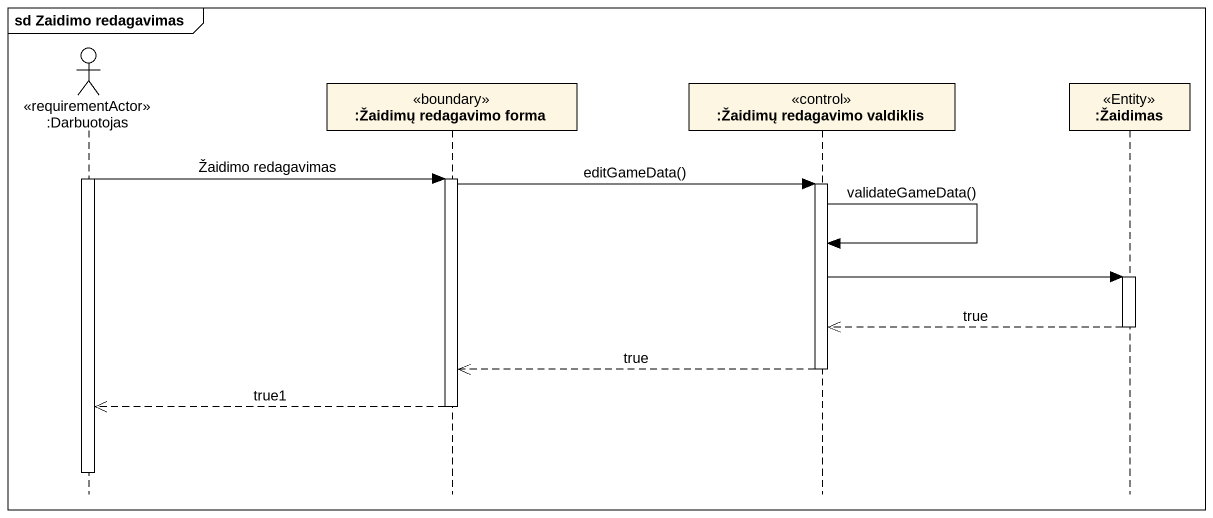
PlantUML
@startuml
mainframe sd Zaidimo redagavimas
hide footbox
actor ":Darbuotojas" as Darbuotojas <<requirementActor>>
participant ":Žaidimų redagavimo forma" as Žaidimų_redagavimo_forma <<boundary>>
participant ":Žaidimų redagavimo valdiklis" as Žaidimų_redagavimo_valdiklis <<control>>
participant ":Žaidimas" as Žaidimas <<Entity>>

activate Darbuotojas
Darbuotojas -> Žaidimų_redagavimo_forma : Žaidimo redagavimas
activate Žaidimų_redagavimo_forma
Žaidimų_redagavimo_forma -> Žaidimų_redagavimo_valdiklis : editGameData()
activate Žaidimų_redagavimo_valdiklis
Žaidimų_redagavimo_valdiklis -> Žaidimų_redagavimo_valdiklis : validateGameData()
Žaidimų_redagavimo_valdiklis -> Žaidimas
activate Žaidimas
Žaidimas -->> Žaidimų_redagavimo_valdiklis : true
deactivate Žaidimas
Žaidimų_redagavimo_valdiklis -->> Žaidimų_redagavimo_forma : true
deactivate Žaidimų_redagavimo_valdiklis
Žaidimų_redagavimo_forma -->> Darbuotojas : true1
deactivate Žaidimų_redagavimo_forma
deactivate Darbuotojas
@enduml
